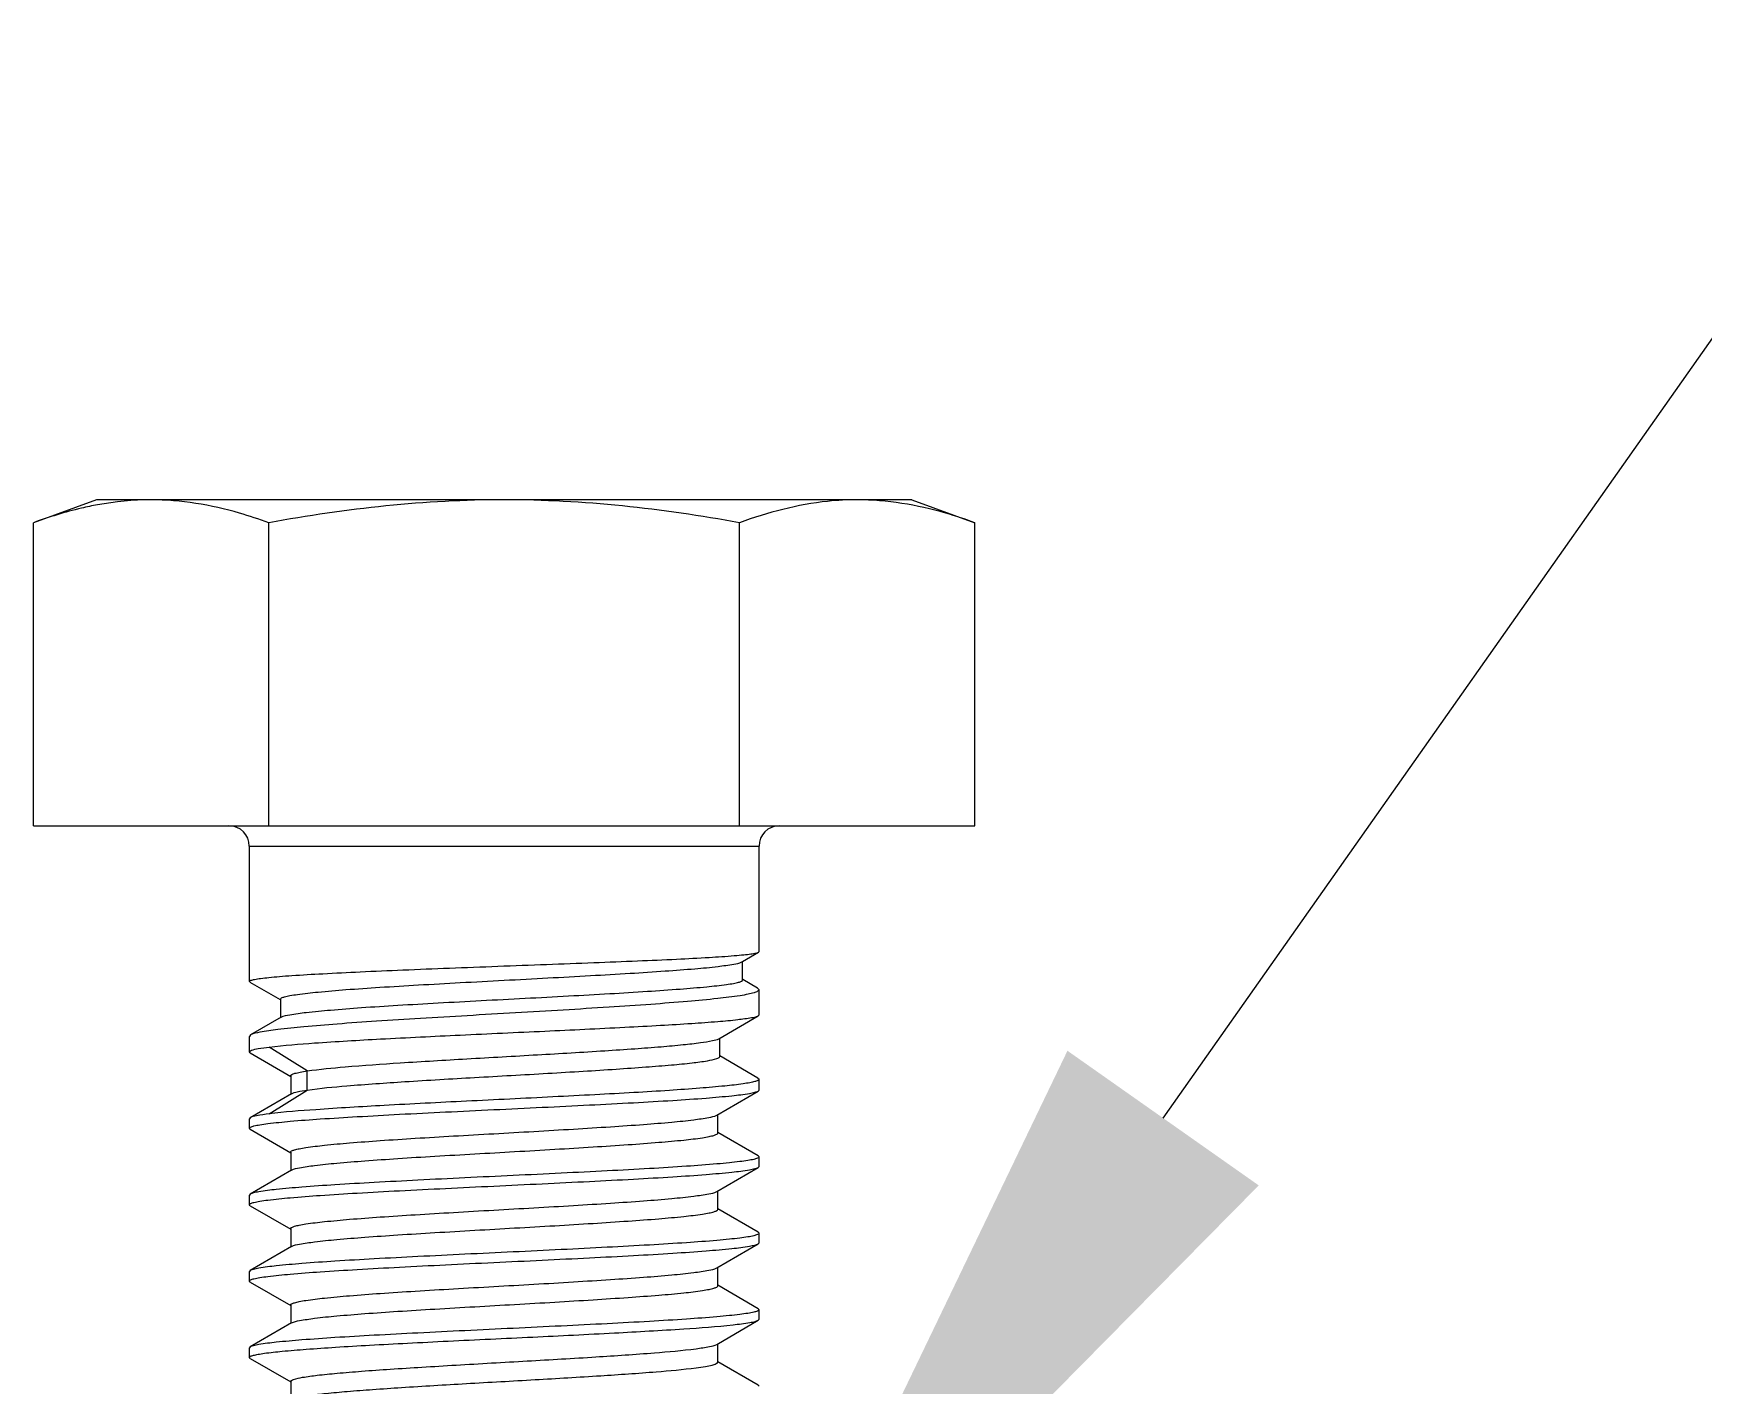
# Model space of a CAD drawing. Extents: x -427546 to -314919, y 698702 to 968782.
# Drawn here: x -410139.2 to -409901.3, y 904665.2 to 904858 of the extents above; entities that cross this region are included whole.
import ezdxf

# ---------------------------------------------------------------- set-up
doc = ezdxf.new("R2010")
doc.units = 0
doc.header["$LTSCALE"] = 1000
doc.header["$MEASUREMENT"] = 0
doc.layers.get('0').update_dxf_attribs({"linetype": 'CONTINUOUS'})

msp = doc.modelspace()

# ---------------------------------------------------------------- linework, layer by layer
at = {"linetype": 'CONTINUOUS'}
for p, q in [((-410130.22, 904791.49), (-410139.21, 904788.22)), ((-410014.07, 904791.49), (-410130.22, 904791.49)), ((-410014.06, 904791.49), (-410005.08, 904788.22)), ((-410139.21, 904745.02), (-410139.21, 904788.22)), ((-410105.68, 904745.02), (-410105.68, 904788.22)), ((-410038.61, 904745.02), (-410038.61, 904788.22)), ((-410005.08, 904745.02), (-410005.08, 904788.22)), ((-410139.21, 904745.02), (-410005.08, 904745.02)), ((-410108.44, 904722.85), (-410108.44, 904742.12)), ((-410108.44, 904722.85), (-410108.44, 904742.12)), ((-410108.44, 904742.12), (-410035.84, 904742.12)), ((-410035.84, 904727.09), (-410035.84, 904742.12)), ((-410035.84, 904727.09), (-410035.84, 904742.12)), ((-410038.17, 904725.7), (-410035.91, 904727.01)), ((-410035.91, 904727.01), (-410035.84, 904727.09)), ((-410038.3, 904725.62), (-410038.17, 904725.7)), ((-410038.17, 904723.05), (-410038.17, 904725.7)), ((-410108.44, 904722.85), (-410108.44, 904722.86)), ((-410108.36, 904722.75), (-410108.44, 904722.85)), ((-410108.36, 904722.75), (-410104.07, 904720.25)), ((-410038.14, 904723.11), (-410038.17, 904723.13)), ((-410036.05, 904721.89), (-410038.14, 904723.11)), ((-410036.05, 904721.89), (-410035.84, 904721.66)), ((-410035.84, 904718.07), (-410035.84, 904721.66)), ((-410035.84, 904718.07), (-410035.84, 904721.66)), ((-410104.07, 904720.25), (-410104.03, 904720.23)), ((-410104.03, 904720.31), (-410104.03, 904717.67)), ((-410103.89, 904717.75), (-410108.28, 904715.21)), ((-410041.56, 904714.68), (-410035.95, 904717.95)), ((-410035.95, 904717.95), (-410035.84, 904718.07)), ((-410108.28, 904715.21), (-410108.44, 904715.01)), ((-410108.44, 904712.8), (-410108.44, 904715.01)), ((-410108.44, 904712.8), (-410108.44, 904715.01)), ((-410041.41, 904712.13), (-410041.41, 904714.77)), ((-410108.32, 904712.66), (-410108.44, 904712.8)), ((-410108.32, 904712.66), (-410102.56, 904709.31)), ((-410100.2, 904710.08), (-410105.62, 904713.49)), ((-410035.99, 904709.07), (-410041.41, 904712.22)), ((-410102.56, 904709.4), (-410102.56, 904706.76)), ((-410100.2, 904707.36), (-410100.2, 904710.08)), ((-410105.62, 904703.97), (-410100.2, 904707.36)), ((-410041.87, 904703.78), (-410035.97, 904707.22)), ((-410035.99, 904709.07), (-410035.84, 904708.9)), ((-410035.97, 904707.22), (-410035.84, 904707.36)), ((-410035.84, 904708.9), (-410035.85, 904708.88)), ((-410035.84, 904707.36), (-410035.84, 904708.9)), ((-410035.84, 904707.36), (-410035.84, 904708.9)), ((-410102.42, 904706.84), (-410108.32, 904703.42)), ((-410108.32, 904703.42), (-410108.44, 904703.28)), ((-410108.44, 904701.91), (-410108.44, 904703.28)), ((-410108.44, 904701.91), (-410108.44, 904703.28)), ((-410041.73, 904701.23), (-410041.73, 904703.87)), ((-410108.32, 904701.77), (-410108.44, 904701.91)), ((-410108.32, 904701.77), (-410102.56, 904698.42)), ((-410035.97, 904697.98), (-410041.73, 904701.31)), ((-410102.56, 904698.51), (-410102.56, 904695.87)), ((-410035.97, 904697.98), (-410035.84, 904697.83)), ((-410035.84, 904697.83), (-410035.85, 904697.81)), ((-410035.84, 904696.47), (-410035.84, 904697.83)), ((-410035.84, 904696.47), (-410035.84, 904697.83)), ((-410102.42, 904695.95), (-410108.32, 904692.53)), ((-410041.87, 904692.89), (-410035.97, 904696.33)), ((-410035.97, 904696.33), (-410035.84, 904696.47)), ((-410041.73, 904690.34), (-410041.73, 904692.98)), ((-410108.32, 904692.53), (-410108.44, 904692.39)), ((-410108.44, 904691.02), (-410108.44, 904692.39)), ((-410108.44, 904691.02), (-410108.44, 904692.39)), ((-410108.32, 904690.88), (-410108.44, 904691.02)), ((-410108.32, 904690.88), (-410102.56, 904687.53)), ((-410035.97, 904687.09), (-410041.73, 904690.42)), ((-410102.56, 904687.62), (-410102.56, 904684.98)), ((-410035.97, 904687.09), (-410035.84, 904686.94)), ((-410035.97, 904685.44), (-410035.84, 904685.58)), ((-410035.84, 904686.94), (-410035.85, 904686.92)), ((-410035.84, 904685.58), (-410035.84, 904686.94)), ((-410035.84, 904685.58), (-410035.84, 904686.94)), ((-410102.42, 904685.06), (-410108.32, 904681.64)), ((-410041.87, 904682), (-410035.97, 904685.44)), ((-410108.32, 904681.64), (-410108.44, 904681.5)), ((-410108.44, 904680.13), (-410108.44, 904681.5)), ((-410108.44, 904680.13), (-410108.44, 904681.5)), ((-410041.73, 904679.45), (-410041.73, 904682.09)), ((-410108.32, 904679.99), (-410108.44, 904680.13)), ((-410108.32, 904679.99), (-410102.56, 904676.64)), ((-410035.97, 904676.2), (-410041.73, 904679.53)), ((-410102.56, 904676.73), (-410102.56, 904674.09)), ((-410035.97, 904676.2), (-410035.84, 904676.05)), ((-410035.84, 904676.05), (-410035.85, 904676.03)), ((-410035.84, 904674.69), (-410035.84, 904676.05)), ((-410035.84, 904674.69), (-410035.84, 904676.05)), ((-410102.42, 904674.17), (-410108.32, 904670.75)), ((-410041.87, 904671.11), (-410035.97, 904674.55)), ((-410035.97, 904674.55), (-410035.84, 904674.69)), ((-410041.73, 904668.56), (-410041.73, 904671.2)), ((-410108.32, 904670.75), (-410108.44, 904670.61)), ((-410108.44, 904669.24), (-410108.44, 904670.61)), ((-410108.44, 904669.24), (-410108.44, 904670.61)), ((-410108.44, 904669.24), (-410108.44, 904669.26)), ((-410108.32, 904669.1), (-410108.44, 904669.24)), ((-410108.32, 904669.1), (-410102.56, 904665.75)), ((-410035.97, 904665.31), (-410041.73, 904668.64)), ((-410102.56, 904665.84), (-410102.56, 904663.2)), ((-410035.97, 904665.31), (-410035.84, 904665.16))]:
    msp.add_line(p, q, dxfattribs=at)
msp.add_lwpolyline([(-409978.28, 904703.37), (-409400.73, 905523.66)])
for centre, radius, start, end in [((-410111.35, 904742.12), 2.9, 0, 90), ((-410032.94, 904742.12), 2.9, 90, 180), ((-410035.98, 904721.66), 0.135, 352.473, 359.9874)]:
    msp.add_arc(centre, radius, start, end, dxfattribs=at)
for points, knots in [([(-410130.08, 904790.77), (-410130.85, 904790.63), (-410133.94, 904789.97), (-410136.97, 904789.03), (-410139.21, 904788.22)], [0, 0, 0, 0, 0.246984, 1, 1, 1, 1]), ([(-410105.68, 904788.22), (-410107.05, 904788.72), (-410112.46, 904790.51), (-410118.19, 904791.49), (-410122.44, 904791.49)], [0, 0, 0, 0, 0.255699, 1, 1, 1, 1]), ([(-410021.85, 904791.49), (-410023.25, 904791.49), (-410028.97, 904791.18), (-410034.57, 904789.69), (-410038.61, 904788.22)], [0, 0, 0, 0, 0.246322, 1, 1, 1, 1]), ([(-410005.08, 904788.22), (-410006.45, 904788.72), (-410011.87, 904790.51), (-410017.6, 904791.49), (-410021.85, 904791.49)], [0, 0, 0, 0, 0.255699, 1, 1, 1, 1]), ([(-410108.44, 904722.86), (-410108.42, 904722.94), (-410108.11, 904723.04), (-410107.62, 904723.17), (-410106.73, 904723.29), (-410105.56, 904723.42), (-410104.07, 904723.56), (-410101.52, 904723.75), (-410097.68, 904723.97), (-410092.41, 904724.23), (-410086.39, 904724.49), (-410079.85, 904724.75), (-410073.03, 904725.01), (-410066.18, 904725.26), (-410059.54, 904725.51), (-410053.37, 904725.76), (-410047.88, 904726), (-410043.29, 904726.24), (-410040.1, 904726.45), (-410038.12, 904726.63), (-410037.09, 904726.74), (-410036.39, 904726.86), (-410036.02, 904726.94), (-410035.91, 904727.01)], [0, 0, 0, 0, 0.003381, 0.010986, 0.023001, 0.039366, 0.059948, 0.084568, 0.144999, 0.218466, 0.30228, 0.393369, 0.488398, 0.583881, 0.67631, 0.762298, 0.838693, 0.902698, 0.951975, 0.970513, 0.984751, 0.994586, 1, 1, 1, 1]), ([(-410104.03, 904720.31), (-410104.03, 904720.39), (-410103.78, 904720.55), (-410103.34, 904720.68), (-410102.56, 904720.85), (-410100.98, 904721.09), (-410098.32, 904721.38), (-410094.41, 904721.7), (-410089.64, 904722.03), (-410084.21, 904722.35), (-410078.31, 904722.68), (-410072.15, 904723.01), (-410065.97, 904723.33), (-410059.99, 904723.66), (-410054.42, 904723.98), (-410049.46, 904724.3), (-410045.28, 904724.62), (-410042.01, 904724.91), (-410039.81, 904725.24), (-410038.64, 904725.42), (-410038.3, 904725.62)], [0, 0, 0, 0, 0.003478, 0.010905, 0.022714, 0.038888, 0.08377, 0.143931, 0.217105, 0.300546, 0.391147, 0.485568, 0.580364, 0.672117, 0.757557, 0.833683, 0.897862, 0.947927, 0.982266, 1, 1, 1, 1]), ([(-410035.85, 904721.64), (-410035.86, 904721.55), (-410036.12, 904721.36), (-410036.64, 904721.19), (-410037.49, 904720.98), (-410039.21, 904720.69), (-410042.09, 904720.34), (-410046.32, 904719.94), (-410051.48, 904719.55), (-410057.39, 904719.15), (-410063.82, 904718.75), (-410070.55, 904718.36), (-410077.34, 904717.96), (-410083.94, 904717.57), (-410090.12, 904717.18), (-410095.66, 904716.8), (-410100.34, 904716.41), (-410104.04, 904716.06), (-410106.55, 904715.67), (-410107.88, 904715.44), (-410108.28, 904715.21)], [0, 0, 0, 0, 0.003886, 0.011519, 0.02334, 0.039356, 0.083514, 0.142565, 0.214445, 0.296599, 0.386099, 0.479746, 0.574189, 0.666041, 0.75202, 0.829053, 0.894388, 0.945711, 0.981256, 1, 1, 1, 1]), ([(-410103.89, 904717.75), (-410103.53, 904717.96), (-410102.3, 904718.16), (-410099.99, 904718.5), (-410096.57, 904718.8), (-410092.23, 904719.14), (-410087.12, 904719.46), (-410081.44, 904719.79), (-410075.39, 904720.12), (-410069.19, 904720.44), (-410063.08, 904720.77), (-410057.27, 904721.09), (-410051.97, 904721.41), (-410047.35, 904721.73), (-410043.6, 904722.04), (-410041.06, 904722.31), (-410039.56, 904722.54), (-410038.83, 904722.7), (-410038.4, 904722.82), (-410038.17, 904722.98), (-410038.17, 904723.05)], [0, 0, 0, 0, 0.01879, 0.054986, 0.107411, 0.174108, 0.252565, 0.339846, 0.432717, 0.527771, 0.621558, 0.710715, 0.792084, 0.862827, 0.920523, 0.963255, 0.978576, 0.989732, 0.99673, 1, 1, 1, 1]), ([(-410105.62, 904713.49), (-410103.48, 904713.76), (-410098.19, 904714.16), (-410089.12, 904714.69), (-410078.17, 904715.22), (-410066.56, 904715.75), (-410057.05, 904716.2), (-410050.07, 904716.57), (-410045.66, 904716.84), (-410041.99, 904717.11), (-410039.14, 904717.35), (-410037.24, 904717.63), (-410036.24, 904717.78), (-410035.95, 904717.95)], [0, 0, 0, 0, 0.092558, 0.227667, 0.390531, 0.563263, 0.72685, 0.799502, 0.863318, 0.916535, 0.9577, 0.985721, 1, 1, 1, 1]), ([(-410100.2, 904710.08), (-410098.41, 904710.35), (-410094, 904710.75), (-410086.42, 904711.29), (-410077.27, 904711.83), (-410067.55, 904712.38), (-410059.58, 904712.84), (-410053.71, 904713.24), (-410049.98, 904713.51), (-410046.86, 904713.8), (-410044.41, 904714.06), (-410042.72, 904714.34), (-410041.83, 904714.53), (-410041.56, 904714.68)], [0, 0, 0, 0, 0.091917, 0.225875, 0.387382, 0.558899, 0.721827, 0.794479, 0.858578, 0.912404, 0.954539, 0.98392, 1, 1, 1, 1]), ([(-410108.44, 904712.8), (-410108.44, 904712.82), (-410108.39, 904712.95), (-410108.23, 904712.99), (-410108.13, 904713.03)], [0, 0, 0, 0, 0.150032, 1, 1, 1, 1]), ([(-410108.13, 904713.03), (-410107.82, 904713.14), (-410106.98, 904713.31), (-410106.14, 904713.43), (-410105.62, 904713.49)], [0, 0, 0, 0, 0.381972, 1, 1, 1, 1]), ([(-410100.2, 904707.36), (-410098.33, 904707.64), (-410093.69, 904708.05), (-410085.75, 904708.61), (-410076.19, 904709.17), (-410067.72, 904709.64), (-410060.99, 904710.04), (-410056.34, 904710.33), (-410052.14, 904710.63), (-410048.54, 904710.91), (-410045.61, 904711.2), (-410043.47, 904711.47), (-410042.16, 904711.73), (-410041.58, 904711.93), (-410041.41, 904712.07), (-410041.41, 904712.13)], [0, 0, 0, 0, 0.095824, 0.236156, 0.404676, 0.581721, 0.666965, 0.74667, 0.818513, 0.880413, 0.930596, 0.967658, 0.990667, 0.99686, 1, 1, 1, 1]), ([(-410102.56, 904709.4), (-410102.56, 904709.47), (-410102.33, 904709.64), (-410101.89, 904709.77), (-410101.13, 904709.94), (-410100.54, 904710.03), (-410100.2, 904710.08)], [0, 0, 0, 0, 0.090831, 0.281881, 0.585261, 1, 1, 1, 1]), ([(-410108.44, 904701.91), (-410108.44, 904701.99), (-410108.17, 904702.15), (-410107.7, 904702.27), (-410106.85, 904702.44), (-410105.15, 904702.67), (-410102.26, 904702.96), (-410098.02, 904703.27), (-410092.83, 904703.59), (-410086.88, 904703.92), (-410080.4, 904704.24), (-410073.62, 904704.57), (-410066.78, 904704.89), (-410060.14, 904705.22), (-410053.94, 904705.54), (-410048.4, 904705.86), (-410043.72, 904706.18), (-410040.08, 904706.5), (-410037.75, 904706.77), (-410036.52, 904707.02), (-410036.11, 904707.14), (-410035.97, 904707.22)], [0, 0, 0, 0, 0.00322, 0.0104, 0.021911, 0.037725, 0.081756, 0.140993, 0.213313, 0.296099, 0.38634, 0.48076, 0.575929, 0.668382, 0.754759, 0.831923, 0.897075, 0.947869, 0.982512, 0.993416, 1, 1, 1, 1]), ([(-410035.85, 904708.88), (-410035.86, 904708.81), (-410036.09, 904708.67), (-410036.52, 904708.54), (-410037.22, 904708.38), (-410038.64, 904708.16), (-410041.01, 904707.89), (-410044.52, 904707.59), (-410048.84, 904707.28), (-410053.83, 904706.98), (-410059.36, 904706.68), (-410067.32, 904706.27), (-410077.32, 904705.78), (-410088.59, 904705.22), (-410097.96, 904704.65), (-410103.42, 904704.24), (-410105.62, 904703.97)], [0, 0, 0, 0, 0.0033, 0.009857, 0.019984, 0.033682, 0.071486, 0.122281, 0.18463, 0.256736, 0.336512, 0.421646, 0.598027, 0.76553, 0.904858, 1, 1, 1, 1]), ([(-410102.42, 904706.84), (-410102.18, 904706.98), (-410101.42, 904707.16), (-410100.68, 904707.29), (-410100.2, 904707.36)], [0, 0, 0, 0, 0.360548, 1, 1, 1, 1]), ([(-410105.62, 904703.97), (-410106.22, 904703.89), (-410107.12, 904703.75), (-410108.05, 904703.58), (-410108.32, 904703.42)], [0, 0, 0, 0, 0.654168, 1, 1, 1, 1]), ([(-410102.56, 904698.51), (-410102.56, 904698.58), (-410102.35, 904698.74), (-410101.94, 904698.86), (-410101.25, 904699.03), (-410099.83, 904699.26), (-410097.44, 904699.54), (-410093.91, 904699.86), (-410089.6, 904700.18), (-410084.66, 904700.5), (-410079.27, 904700.82), (-410071.74, 904701.25), (-410064.29, 904701.67), (-410057.17, 904702.12), (-410052.51, 904702.43), (-410048.56, 904702.76), (-410045.45, 904703.06), (-410043.33, 904703.39), (-410042.2, 904703.59), (-410041.87, 904703.78)], [0, 0, 0, 0, 0.003516, 0.010771, 0.022251, 0.037963, 0.081622, 0.14032, 0.211989, 0.294071, 0.383621, 0.477423, 0.664258, 0.750574, 0.827953, 0.893625, 0.945254, 0.981055, 1, 1, 1, 1]), ([(-410102.42, 904695.95), (-410102.08, 904696.15), (-410100.96, 904696.35), (-410098.83, 904696.68), (-410095.72, 904696.98), (-410091.77, 904697.3), (-410087.12, 904697.62), (-410080, 904698.06), (-410072.54, 904698.48), (-410065.02, 904698.91), (-410059.63, 904699.24), (-410054.69, 904699.56), (-410050.37, 904699.88), (-410046.85, 904700.19), (-410044.46, 904700.47), (-410043.04, 904700.71), (-410042.35, 904700.87), (-410041.94, 904701), (-410041.73, 904701.16), (-410041.73, 904701.23)], [0, 0, 0, 0, 0.018976, 0.054803, 0.106452, 0.172137, 0.249523, 0.33584, 0.522662, 0.616451, 0.705987, 0.788054, 0.859709, 0.918395, 0.962045, 0.977755, 0.98923, 0.996486, 1, 1, 1, 1]), ([(-410035.85, 904697.81), (-410035.87, 904697.73), (-410036.16, 904697.59), (-410036.67, 904697.45), (-410037.54, 904697.29), (-410038.69, 904697.14), (-410040.16, 904696.97), (-410042.68, 904696.74), (-410046.47, 904696.46), (-410051.68, 904696.14), (-410057.63, 904695.82), (-410064.1, 904695.5), (-410070.86, 904695.17), (-410077.67, 904694.85), (-410084.28, 904694.52), (-410090.45, 904694.2), (-410095.96, 904693.88), (-410100.61, 904693.56), (-410104.23, 904693.24), (-410106.54, 904692.98), (-410107.77, 904692.73), (-410108.18, 904692.61), (-410108.32, 904692.53)], [0, 0, 0, 0, 0.003588, 0.01121, 0.023135, 0.039326, 0.059664, 0.083976, 0.143635, 0.216182, 0.29901, 0.389133, 0.483302, 0.578116, 0.670151, 0.75609, 0.832833, 0.897615, 0.948118, 0.982576, 0.993432, 1, 1, 1, 1]), ([(-410108.44, 904691.02), (-410108.44, 904691.1), (-410108.17, 904691.26), (-410107.7, 904691.38), (-410106.85, 904691.55), (-410105.15, 904691.78), (-410102.26, 904692.07), (-410098.02, 904692.38), (-410092.83, 904692.7), (-410086.88, 904693.03), (-410080.4, 904693.35), (-410073.62, 904693.68), (-410066.78, 904694), (-410060.14, 904694.33), (-410053.94, 904694.65), (-410048.4, 904694.97), (-410043.72, 904695.29), (-410040.08, 904695.61), (-410037.75, 904695.88), (-410036.52, 904696.13), (-410036.11, 904696.25), (-410035.97, 904696.33)], [0, 0, 0, 0, 0.00322, 0.0104, 0.021911, 0.037726, 0.081758, 0.140994, 0.213314, 0.296099, 0.38634, 0.48076, 0.575927, 0.668379, 0.754757, 0.831923, 0.897075, 0.947869, 0.982512, 0.993416, 1, 1, 1, 1]), ([(-410102.56, 904687.62), (-410102.56, 904687.69), (-410102.35, 904687.85), (-410101.94, 904687.97), (-410101.25, 904688.14), (-410099.83, 904688.37), (-410097.44, 904688.65), (-410093.91, 904688.97), (-410089.6, 904689.29), (-410084.66, 904689.61), (-410079.27, 904689.93), (-410071.74, 904690.36), (-410064.29, 904690.78), (-410057.17, 904691.23), (-410052.51, 904691.54), (-410048.56, 904691.87), (-410045.45, 904692.17), (-410043.33, 904692.5), (-410042.2, 904692.7), (-410041.87, 904692.89)], [0, 0, 0, 0, 0.003515, 0.010772, 0.02225, 0.037963, 0.081622, 0.14032, 0.21199, 0.294071, 0.383622, 0.477423, 0.664258, 0.750574, 0.827954, 0.893625, 0.945254, 0.981055, 1, 1, 1, 1]), ([(-410102.42, 904685.06), (-410102.08, 904685.26), (-410100.96, 904685.46), (-410098.83, 904685.79), (-410095.72, 904686.09), (-410091.77, 904686.41), (-410087.12, 904686.73), (-410080, 904687.17), (-410072.54, 904687.59), (-410065.02, 904688.02), (-410059.63, 904688.35), (-410054.69, 904688.67), (-410050.37, 904688.99), (-410046.85, 904689.3), (-410044.46, 904689.58), (-410043.04, 904689.82), (-410042.35, 904689.98), (-410041.94, 904690.11), (-410041.73, 904690.27), (-410041.73, 904690.34)], [0, 0, 0, 0, 0.018976, 0.054803, 0.106452, 0.172137, 0.249523, 0.335841, 0.522662, 0.616452, 0.705988, 0.788055, 0.85971, 0.918396, 0.962045, 0.977753, 0.989231, 0.996484, 1, 1, 1, 1]), ([(-410035.85, 904686.92), (-410035.87, 904686.84), (-410036.16, 904686.7), (-410036.67, 904686.56), (-410037.54, 904686.4), (-410038.69, 904686.25), (-410040.16, 904686.08), (-410042.68, 904685.85), (-410046.47, 904685.57), (-410051.68, 904685.25), (-410057.63, 904684.93), (-410064.1, 904684.61), (-410070.86, 904684.28), (-410077.67, 904683.96), (-410084.28, 904683.63), (-410090.45, 904683.31), (-410095.96, 904682.99), (-410100.61, 904682.67), (-410104.23, 904682.35), (-410106.54, 904682.09), (-410107.77, 904681.84), (-410108.18, 904681.72), (-410108.32, 904681.64)], [0, 0, 0, 0, 0.003588, 0.011209, 0.023134, 0.039324, 0.059662, 0.083974, 0.143632, 0.21618, 0.299009, 0.389132, 0.4833, 0.578113, 0.670149, 0.756088, 0.83283, 0.897612, 0.948116, 0.982575, 0.993432, 1, 1, 1, 1]), ([(-410108.44, 904680.13), (-410108.44, 904680.21), (-410108.17, 904680.37), (-410107.7, 904680.49), (-410106.85, 904680.66), (-410105.15, 904680.89), (-410102.26, 904681.18), (-410098.02, 904681.49), (-410092.83, 904681.81), (-410086.88, 904682.14), (-410080.4, 904682.46), (-410073.62, 904682.79), (-410066.78, 904683.11), (-410060.14, 904683.44), (-410053.94, 904683.76), (-410048.4, 904684.08), (-410043.72, 904684.4), (-410040.08, 904684.72), (-410037.75, 904684.99), (-410036.52, 904685.24), (-410036.11, 904685.36), (-410035.97, 904685.44)], [0, 0, 0, 0, 0.00322, 0.0104, 0.021911, 0.037726, 0.081758, 0.140994, 0.213312, 0.296095, 0.386336, 0.480757, 0.575924, 0.668376, 0.754755, 0.831922, 0.897076, 0.94787, 0.982512, 0.993416, 1, 1, 1, 1]), ([(-410102.56, 904676.73), (-410102.56, 904676.8), (-410102.35, 904676.96), (-410101.94, 904677.08), (-410101.25, 904677.25), (-410099.83, 904677.48), (-410097.44, 904677.76), (-410093.91, 904678.08), (-410089.6, 904678.4), (-410084.66, 904678.72), (-410079.27, 904679.04), (-410071.74, 904679.47), (-410064.29, 904679.89), (-410057.17, 904680.34), (-410052.51, 904680.65), (-410048.56, 904680.98), (-410045.45, 904681.28), (-410043.33, 904681.61), (-410042.2, 904681.81), (-410041.87, 904682)], [0, 0, 0, 0, 0.003515, 0.010772, 0.02225, 0.037963, 0.081622, 0.14032, 0.21199, 0.294071, 0.383622, 0.477423, 0.664258, 0.750575, 0.827954, 0.893625, 0.945255, 0.981055, 1, 1, 1, 1]), ([(-410102.42, 904674.17), (-410102.08, 904674.37), (-410100.96, 904674.57), (-410098.83, 904674.9), (-410095.72, 904675.2), (-410091.77, 904675.52), (-410087.12, 904675.84), (-410080, 904676.28), (-410072.54, 904676.7), (-410065.02, 904677.13), (-410059.63, 904677.46), (-410054.69, 904677.78), (-410050.37, 904678.1), (-410046.85, 904678.41), (-410044.46, 904678.69), (-410043.04, 904678.93), (-410042.35, 904679.09), (-410041.94, 904679.22), (-410041.73, 904679.38), (-410041.73, 904679.45)], [0, 0, 0, 0, 0.018976, 0.054802, 0.106452, 0.172137, 0.249523, 0.33584, 0.522662, 0.616451, 0.705987, 0.788054, 0.85971, 0.918396, 0.962045, 0.977753, 0.989231, 0.996484, 1, 1, 1, 1]), ([(-410035.85, 904676.03), (-410035.87, 904675.95), (-410036.16, 904675.81), (-410036.67, 904675.67), (-410037.54, 904675.51), (-410038.69, 904675.36), (-410040.16, 904675.19), (-410042.68, 904674.96), (-410046.47, 904674.68), (-410051.68, 904674.36), (-410057.63, 904674.04), (-410064.1, 904673.72), (-410070.86, 904673.39), (-410077.67, 904673.07), (-410084.28, 904672.74), (-410090.45, 904672.42), (-410095.96, 904672.1), (-410100.61, 904671.78), (-410104.23, 904671.46), (-410106.54, 904671.2), (-410107.77, 904670.95), (-410108.18, 904670.83), (-410108.32, 904670.75)], [0, 0, 0, 0, 0.003588, 0.011208, 0.023133, 0.039323, 0.05966, 0.083972, 0.14363, 0.21618, 0.29901, 0.389134, 0.483301, 0.578116, 0.670152, 0.75609, 0.832831, 0.897611, 0.948116, 0.982575, 0.993432, 1, 1, 1, 1]), ([(-410108.44, 904669.26), (-410108.43, 904669.33), (-410108.2, 904669.46), (-410107.8, 904669.58), (-410107.13, 904669.72), (-410105.77, 904669.93), (-410103.48, 904670.17), (-410100.11, 904670.45), (-410095.95, 904670.73), (-410091.14, 904671.02), (-410085.79, 904671.3), (-410078.04, 904671.69), (-410068.21, 904672.15), (-410057.02, 904672.7), (-410047.51, 904673.24), (-410041.87, 904673.65), (-410039.53, 904673.9)], [0, 0, 0, 0, 0.003125, 0.009451, 0.019259, 0.032549, 0.069278, 0.118709, 0.179497, 0.249964, 0.328153, 0.411892, 0.586609, 0.754787, 0.897843, 1, 1, 1, 1]), ([(-410039.53, 904673.9), (-410038.73, 904673.99), (-410037.68, 904674.11), (-410036.5, 904674.35), (-410036.1, 904674.47), (-410035.97, 904674.55)], [0, 0, 0, 0, 0.663188, 0.872597, 1, 1, 1, 1]), ([(-410102.56, 904665.84), (-410102.56, 904665.9), (-410102.41, 904666.04), (-410101.85, 904666.23), (-410100.6, 904666.48), (-410098.54, 904666.75), (-410095.73, 904667.03), (-410092.27, 904667.31), (-410088.23, 904667.6), (-410083.75, 904667.88), (-410077.24, 904668.27), (-410068.97, 904668.74), (-410059.55, 904669.28), (-410051.54, 904669.83), (-410046.78, 904670.24), (-410044.81, 904670.49)], [0, 0, 0, 0, 0.003115, 0.009182, 0.031659, 0.067841, 0.116843, 0.177337, 0.247648, 0.325812, 0.409643, 0.584814, 0.753648, 0.897352, 1, 1, 1, 1]), ([(-410044.81, 904670.49), (-410044.17, 904670.58), (-410043.19, 904670.74), (-410042.17, 904670.93), (-410041.87, 904671.11)], [0, 0, 0, 0, 0.650272, 1, 1, 1, 1]), ([(-410102.42, 904663.28), (-410102.15, 904663.44), (-410101.29, 904663.62), (-410099.67, 904663.9), (-410097.31, 904664.16), (-410094.3, 904664.43), (-410090.72, 904664.7), (-410085.06, 904665.09), (-410077.35, 904665.54), (-410067.89, 904666.08), (-410058.87, 904666.6), (-410051.22, 904667.13), (-410046.7, 904667.53), (-410044.81, 904667.77)], [0, 0, 0, 0, 0.015918, 0.044768, 0.086031, 0.138698, 0.201427, 0.272595, 0.432694, 0.602452, 0.764307, 0.901529, 1, 1, 1, 1]), ([(-410044.81, 904667.77), (-410044.37, 904667.83), (-410043.6, 904667.93), (-410042.61, 904668.13), (-410042.05, 904668.28), (-410041.73, 904668.47), (-410041.73, 904668.56)], [0, 0, 0, 0, 0.417669, 0.72318, 0.914162, 1, 1, 1, 1])]:
    msp.add_open_spline(points, degree=3, knots=knots, dxfattribs=at)
for points in [[(-410122.44, 904791.49), (-410125, 904791.49), (-410127.56, 904791.23), (-410130.08, 904790.77)], [(-410072.14, 904791.49), (-410083.38, 904791.49), (-410094.63, 904790.23), (-410105.68, 904788.22)], [(-410038.61, 904788.22), (-410049.66, 904790.23), (-410060.91, 904791.49), (-410072.14, 904791.49)]]:
    msp.add_open_spline(points, degree=3, dxfattribs=at)
msp.add_solid([(-409964.65, 904693.77), (-410035.84, 904621.6), (-409991.9, 904712.96)])

doc.saveas('drawing.dxf')
